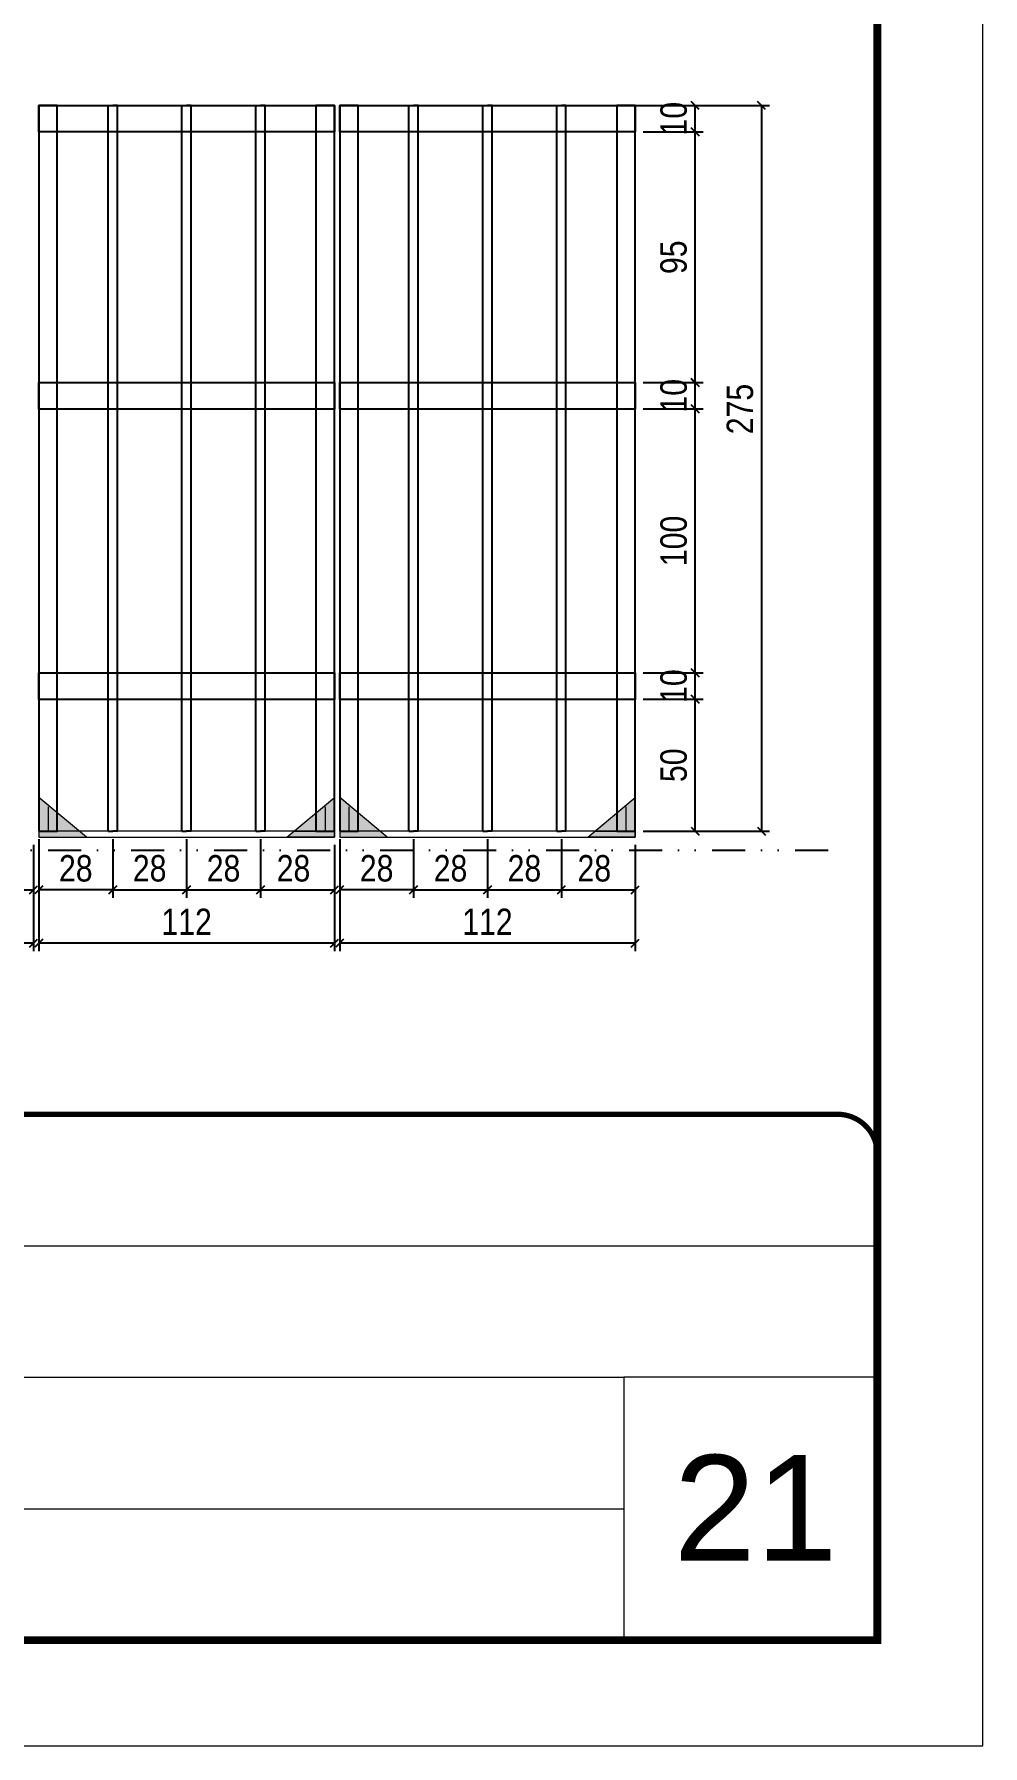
# Model space of a CAD drawing. Extents: x 14400 to 27878, y -21631 to 6985.
# Drawn here: x 15539 to 15898, y 192 to 840 of the extents above; entities that cross this region are included whole.
import ezdxf

# ---------------------------------------------------------------- set-up
doc = ezdxf.new("R2010")
doc.units = 0
for name, pattern in [('CONTINUO', [0]), ('DASHED', [0.75, 0.5, -0.25]), ('DIVIDE2', [0.625, 0.25, -0.125, 0, -0.125, 0, -0.125]), ('HIDDEN', [0.375, 0.25, -0.125])]:
    doc.linetypes.add(name, pattern=pattern)
for name, color, linetype, lineweight in [('CARIMBO', 255, 'Continuous', 9), ('Folhas', 255, 'Continuous', 9), ('Madeira', 126, 'Continuous', 18), ('Sarr 2.2x7', 40, 'Continuous', 9), ('SARRAFO DE PRESSAO', 251, 'DASHED', 9)]:
    doc.layers.add(name, color=color, linetype=linetype, lineweight=lineweight)
for name, color, linetype in [('COTA', 241, 'Continuous'), ('Nível', 160, 'Continuous'), ('SARR_2.2x10', 60, 'Continuous'), ('SARR_3.5x7', 81, 'Continuous'), ('SARR_7x7', 40, 'Continuous')]:
    doc.layers.add(name, color=color, linetype=linetype)
doc.styles.add('ARIAL', font='arial.ttf')
doc.styles.add('COTA TECNICA', font='techl___.ttf', dxfattribs={"height": 10})
doc.dimstyles.new('PAINEL', dxfattribs={"dimtxt": 10, "dimasz": 3, "dimexe": 3, "dimexo": 3, "dimgap": 3, "dimtad": 1, "dimdec": 1, "dimzin": 12, "dimdsep": 46, "dimtxsty": 'COTA TECNICA', "dimblk1": 'OBLIQUE', "dimblk2": 'OBLIQUE', "dimsah": 1, "dimcen": 0.9, "dimclrd": 4, "dimclre": 4, "dimclrt": 240, "dimadec": 1, "dimazin": 3, "dimtfac": 1, "dimtdec": 1, "dimtmove": 0, "dimatfit": 3, "dimfxl": 1, "dimtolj": 1, "dimtzin": 12, "dimarcsym": 0})

# ---------------------------------------------------------------- blocks, each defined once
blk = doc.blocks.new('9999999999')
at = {"color": 30, "linetype": 'CONTINUO'}
for p, q in [((98564.56, 34379.64), (99583.98, 34379.64)), ((98564.56, 34329.83), (99487.98, 34329.83)), ((99583.98, 34329.83), (99487.98, 34329.83)), ((99487.98, 34329.83), (99487.98, 34230.21)), ((98564.56, 34280.02), (99487.98, 34280.02))]:
    blk.add_line(p, q, dxfattribs=at)
at = {"color": 30, "linetype": 'CONTINUO', "const_width": 2}
blk.add_lwpolyline([(99583.98, 34230.21), (99583.98, 34414.45, 0.414214), (99568.98, 34429.45), (98228.98, 34429.45, 0.414214), (98213.98, 34414.45), (98213.98, 34245.21, 0.414214), (98228.98, 34230.21), (99583.98, 34230.21)], format="xyb", dxfattribs=at)
at = {"layer": 'Folhas'}
blk.add_lwpolyline([(98138.98, 34190.21), (99623.98, 34190.21), (99623.98, 35240.21), (98138.98, 35240.21)], close=True, dxfattribs=at)
at = {"layer": 'Folhas', "color": 30, "const_width": 3}
blk.add_lwpolyline([(98213.98, 34230.21), (99583.98, 34230.21), (99583.98, 35200.21), (98213.98, 35200.21)], close=True, dxfattribs=at)
blk = doc.blocks.new('_Oblique')
at = {"color": 0, "linetype": 'ByBlock', "lineweight": -2}
blk.add_line((-0.5, -0.5), (0.5, 0.5), dxfattribs=at)
blk = doc.blocks.new('*D6676')
at = {"layer": 'COTA', "color": 4, "lineweight": -2, "transparency": 16777216}
for p, q in [((15426.77, 520.13), (15426.77, 492.96)), ((15538.77, 520.13), (15538.77, 492.96)), ((15538.77, 495.96), (15426.77, 495.96))]:
    blk.add_line(p, q, dxfattribs=at)
at = {"layer": 'Defpoints', "color": 0, "transparency": 16777216}
for p in [(15426.77, 523.13), (15538.77, 523.13), (15426.77, 495.96)]:
    blk.add_point(p, dxfattribs=at)
at = {"layer": 'COTA', "color": 4, "lineweight": -2, "transparency": 16777216, "xscale": 3, "yscale": 3, "zscale": 3, "rotation": 180}
blk.add_blockref('_Oblique', (15426.77, 495.96), dxfattribs=at)
at = {"layer": 'COTA', "color": 4, "lineweight": -2, "transparency": 16777216, "xscale": 3, "yscale": 3, "zscale": 3}
blk.add_blockref('_Oblique', (15538.77, 495.96), dxfattribs=at)
at = {"layer": 'COTA', "color": 240, "transparency": 16777216, "insert": (15482.77, 504.02), "char_height": 10, "attachment_point": 5, "style": 'COTA TECNICA'}
blk.add_mtext('\\A1;112', dxfattribs=at)
blk = doc.blocks.new('*D6678')
at = {"layer": 'COTA', "color": 4, "lineweight": -2, "transparency": 16777216}
for p, q in [((15510.77, 535.33), (15510.77, 513.13)), ((15538.77, 533.13), (15538.77, 513.13)), ((15510.77, 516.13), (15538.77, 516.13))]:
    blk.add_line(p, q, dxfattribs=at)
at = {"layer": 'Defpoints', "color": 0, "transparency": 16777216}
for p in [(15510.77, 538.33), (15538.77, 536.13), (15538.77, 516.13)]:
    blk.add_point(p, dxfattribs=at)
at = {"layer": 'COTA', "color": 4, "lineweight": -2, "transparency": 16777216, "xscale": 3, "yscale": 3, "zscale": 3, "rotation": 180}
blk.add_blockref('_Oblique', (15510.77, 516.13), dxfattribs=at)
at = {"layer": 'COTA', "color": 4, "lineweight": -2, "transparency": 16777216, "xscale": 3, "yscale": 3, "zscale": 3}
blk.add_blockref('_Oblique', (15538.77, 516.13), dxfattribs=at)
at = {"layer": 'COTA', "color": 240, "transparency": 16777216, "insert": (15523.27, 524.23), "char_height": 10, "attachment_point": 5, "style": 'COTA TECNICA'}
blk.add_mtext('\\A1;28', dxfattribs=at)
blk = doc.blocks.new('*D6686')
at = {"layer": 'COTA', "color": 4, "lineweight": -2, "transparency": 16777216}
for p, q in [((15540.77, 520.13), (15540.77, 492.96)), ((15652.77, 520.13), (15652.77, 492.96)), ((15652.77, 495.96), (15540.77, 495.96))]:
    blk.add_line(p, q, dxfattribs=at)
at = {"layer": 'Defpoints', "color": 0, "transparency": 16777216}
for p in [(15540.77, 523.13), (15652.77, 523.13), (15540.77, 495.96)]:
    blk.add_point(p, dxfattribs=at)
at = {"layer": 'COTA', "color": 4, "lineweight": -2, "transparency": 16777216, "xscale": 3, "yscale": 3, "zscale": 3, "rotation": 180}
blk.add_blockref('_Oblique', (15540.77, 495.96), dxfattribs=at)
at = {"layer": 'COTA', "color": 4, "lineweight": -2, "transparency": 16777216, "xscale": 3, "yscale": 3, "zscale": 3}
blk.add_blockref('_Oblique', (15652.77, 495.96), dxfattribs=at)
at = {"layer": 'COTA', "color": 240, "transparency": 16777216, "insert": (15596.77, 504.02), "char_height": 10, "attachment_point": 5, "style": 'COTA TECNICA'}
blk.add_mtext('\\A1;112', dxfattribs=at)
blk = doc.blocks.new('*D6687')
at = {"layer": 'COTA', "color": 4, "lineweight": -2, "transparency": 16777216}
for p, q in [((15540.77, 535.33), (15540.77, 513.13)), ((15568.77, 535.33), (15568.77, 513.13)), ((15568.77, 516.13), (15540.77, 516.13))]:
    blk.add_line(p, q, dxfattribs=at)
at = {"layer": 'Defpoints', "color": 0, "transparency": 16777216}
for p in [(15540.77, 538.33), (15568.77, 538.33), (15540.77, 516.13)]:
    blk.add_point(p, dxfattribs=at)
at = {"layer": 'COTA', "color": 4, "lineweight": -2, "transparency": 16777216, "xscale": 3, "yscale": 3, "zscale": 3, "rotation": 180}
blk.add_blockref('_Oblique', (15540.77, 516.13), dxfattribs=at)
at = {"layer": 'COTA', "color": 4, "lineweight": -2, "transparency": 16777216, "xscale": 3, "yscale": 3, "zscale": 3}
blk.add_blockref('_Oblique', (15568.77, 516.13), dxfattribs=at)
at = {"layer": 'COTA', "color": 240, "transparency": 16777216, "insert": (15554.77, 524.23), "char_height": 10, "attachment_point": 5, "style": 'COTA TECNICA'}
blk.add_mtext('\\A1;28', dxfattribs=at)
blk = doc.blocks.new('*D6688')
at = {"layer": 'COTA', "color": 4, "lineweight": -2, "transparency": 16777216}
for p, q in [((15624.77, 535.33), (15624.77, 513.13)), ((15652.77, 533.13), (15652.77, 513.13)), ((15624.77, 516.13), (15652.77, 516.13))]:
    blk.add_line(p, q, dxfattribs=at)
at = {"layer": 'Defpoints', "color": 0, "transparency": 16777216}
for p in [(15624.77, 538.33), (15652.77, 536.13), (15652.77, 516.13)]:
    blk.add_point(p, dxfattribs=at)
at = {"layer": 'COTA', "color": 4, "lineweight": -2, "transparency": 16777216, "xscale": 3, "yscale": 3, "zscale": 3, "rotation": 180}
blk.add_blockref('_Oblique', (15624.77, 516.13), dxfattribs=at)
at = {"layer": 'COTA', "color": 4, "lineweight": -2, "transparency": 16777216, "xscale": 3, "yscale": 3, "zscale": 3}
blk.add_blockref('_Oblique', (15652.77, 516.13), dxfattribs=at)
at = {"layer": 'COTA', "color": 240, "transparency": 16777216, "insert": (15637.27, 524.23), "char_height": 10, "attachment_point": 5, "style": 'COTA TECNICA'}
blk.add_mtext('\\A1;28', dxfattribs=at)
blk = doc.blocks.new('*D6689')
at = {"layer": 'COTA', "color": 4, "lineweight": -2, "transparency": 16777216}
for p, q in [((15568.77, 535.33), (15568.77, 513.13)), ((15596.77, 535.33), (15596.77, 513.13)), ((15568.77, 516.13), (15596.77, 516.13))]:
    blk.add_line(p, q, dxfattribs=at)
at = {"layer": 'Defpoints', "color": 0, "transparency": 16777216}
for p in [(15568.77, 538.33), (15596.77, 538.33), (15596.77, 516.13)]:
    blk.add_point(p, dxfattribs=at)
at = {"layer": 'COTA', "color": 4, "lineweight": -2, "transparency": 16777216, "xscale": 3, "yscale": 3, "zscale": 3, "rotation": 180}
blk.add_blockref('_Oblique', (15568.77, 516.13), dxfattribs=at)
at = {"layer": 'COTA', "color": 4, "lineweight": -2, "transparency": 16777216, "xscale": 3, "yscale": 3, "zscale": 3}
blk.add_blockref('_Oblique', (15596.77, 516.13), dxfattribs=at)
at = {"layer": 'COTA', "color": 240, "transparency": 16777216, "insert": (15582.77, 524.23), "char_height": 10, "attachment_point": 5, "style": 'COTA TECNICA'}
blk.add_mtext('\\A1;28', dxfattribs=at)
blk = doc.blocks.new('*D6648')
at = {"layer": 'COTA', "color": 4, "lineweight": -2, "transparency": 16777216}
for p, q in [((15596.77, 535.33), (15596.77, 513.13)), ((15624.77, 535.33), (15624.77, 513.13)), ((15596.77, 516.13), (15624.77, 516.13))]:
    blk.add_line(p, q, dxfattribs=at)
at = {"layer": 'Defpoints', "color": 0, "transparency": 16777216}
for p in [(15596.77, 538.33), (15624.77, 538.33), (15624.77, 516.13)]:
    blk.add_point(p, dxfattribs=at)
at = {"layer": 'COTA', "color": 4, "lineweight": -2, "transparency": 16777216, "xscale": 3, "yscale": 3, "zscale": 3, "rotation": 180}
blk.add_blockref('_Oblique', (15596.77, 516.13), dxfattribs=at)
at = {"layer": 'COTA', "color": 4, "lineweight": -2, "transparency": 16777216, "xscale": 3, "yscale": 3, "zscale": 3}
blk.add_blockref('_Oblique', (15624.77, 516.13), dxfattribs=at)
at = {"layer": 'COTA', "color": 240, "transparency": 16777216, "insert": (15610.77, 524.23), "char_height": 10, "attachment_point": 5, "style": 'COTA TECNICA'}
blk.add_mtext('\\A1;28', dxfattribs=at)
blk = doc.blocks.new('*D6649')
at = {"layer": 'COTA', "color": 4, "lineweight": -2, "transparency": 16777216}
for p, q in [((15654.77, 520.13), (15654.77, 492.96)), ((15766.77, 520.13), (15766.77, 492.96)), ((15766.77, 495.96), (15654.77, 495.96))]:
    blk.add_line(p, q, dxfattribs=at)
at = {"layer": 'Defpoints', "color": 0, "transparency": 16777216}
for p in [(15654.77, 523.13), (15766.77, 523.13), (15654.77, 495.96)]:
    blk.add_point(p, dxfattribs=at)
at = {"layer": 'COTA', "color": 4, "lineweight": -2, "transparency": 16777216, "xscale": 3, "yscale": 3, "zscale": 3, "rotation": 180}
blk.add_blockref('_Oblique', (15654.77, 495.96), dxfattribs=at)
at = {"layer": 'COTA', "color": 4, "lineweight": -2, "transparency": 16777216, "xscale": 3, "yscale": 3, "zscale": 3}
blk.add_blockref('_Oblique', (15766.77, 495.96), dxfattribs=at)
at = {"layer": 'COTA', "color": 240, "transparency": 16777216, "insert": (15710.77, 504.02), "char_height": 10, "attachment_point": 5, "style": 'COTA TECNICA'}
blk.add_mtext('\\A1;112', dxfattribs=at)
blk = doc.blocks.new('*D6650')
at = {"layer": 'COTA', "color": 4, "lineweight": -2, "transparency": 16777216}
for p, q in [((15654.77, 535.33), (15654.77, 513.13)), ((15682.77, 535.33), (15682.77, 513.13)), ((15682.77, 516.13), (15654.77, 516.13))]:
    blk.add_line(p, q, dxfattribs=at)
at = {"layer": 'Defpoints', "color": 0, "transparency": 16777216}
for p in [(15654.77, 538.33), (15682.77, 538.33), (15654.77, 516.13)]:
    blk.add_point(p, dxfattribs=at)
at = {"layer": 'COTA', "color": 4, "lineweight": -2, "transparency": 16777216, "xscale": 3, "yscale": 3, "zscale": 3, "rotation": 180}
blk.add_blockref('_Oblique', (15654.77, 516.13), dxfattribs=at)
at = {"layer": 'COTA', "color": 4, "lineweight": -2, "transparency": 16777216, "xscale": 3, "yscale": 3, "zscale": 3}
blk.add_blockref('_Oblique', (15682.77, 516.13), dxfattribs=at)
at = {"layer": 'COTA', "color": 240, "transparency": 16777216, "insert": (15668.77, 524.23), "char_height": 10, "attachment_point": 5, "style": 'COTA TECNICA'}
blk.add_mtext('\\A1;28', dxfattribs=at)
blk = doc.blocks.new('*D6651')
at = {"layer": 'COTA', "color": 4, "lineweight": -2, "transparency": 16777216}
for p, q in [((15738.77, 535.33), (15738.77, 513.13)), ((15766.77, 533.13), (15766.77, 513.13)), ((15738.77, 516.13), (15766.77, 516.13))]:
    blk.add_line(p, q, dxfattribs=at)
at = {"layer": 'Defpoints', "color": 0, "transparency": 16777216}
for p in [(15738.77, 538.33), (15766.77, 536.13), (15766.77, 516.13)]:
    blk.add_point(p, dxfattribs=at)
at = {"layer": 'COTA', "color": 4, "lineweight": -2, "transparency": 16777216, "xscale": 3, "yscale": 3, "zscale": 3, "rotation": 180}
blk.add_blockref('_Oblique', (15738.77, 516.13), dxfattribs=at)
at = {"layer": 'COTA', "color": 4, "lineweight": -2, "transparency": 16777216, "xscale": 3, "yscale": 3, "zscale": 3}
blk.add_blockref('_Oblique', (15766.77, 516.13), dxfattribs=at)
at = {"layer": 'COTA', "color": 240, "transparency": 16777216, "insert": (15751.27, 524.23), "char_height": 10, "attachment_point": 5, "style": 'COTA TECNICA'}
blk.add_mtext('\\A1;28', dxfattribs=at)
blk = doc.blocks.new('*D6652')
at = {"layer": 'COTA', "color": 4, "lineweight": -2, "transparency": 16777216}
for p, q in [((15682.77, 535.33), (15682.77, 513.13)), ((15710.77, 535.33), (15710.77, 513.13)), ((15682.77, 516.13), (15710.77, 516.13))]:
    blk.add_line(p, q, dxfattribs=at)
at = {"layer": 'Defpoints', "color": 0, "transparency": 16777216}
for p in [(15682.77, 538.33), (15710.77, 538.33), (15710.77, 516.13)]:
    blk.add_point(p, dxfattribs=at)
at = {"layer": 'COTA', "color": 4, "lineweight": -2, "transparency": 16777216, "xscale": 3, "yscale": 3, "zscale": 3, "rotation": 180}
blk.add_blockref('_Oblique', (15682.77, 516.13), dxfattribs=at)
at = {"layer": 'COTA', "color": 4, "lineweight": -2, "transparency": 16777216, "xscale": 3, "yscale": 3, "zscale": 3}
blk.add_blockref('_Oblique', (15710.77, 516.13), dxfattribs=at)
at = {"layer": 'COTA', "color": 240, "transparency": 16777216, "insert": (15696.77, 524.23), "char_height": 10, "attachment_point": 5, "style": 'COTA TECNICA'}
blk.add_mtext('\\A1;28', dxfattribs=at)
blk = doc.blocks.new('*D6653')
at = {"layer": 'COTA', "color": 4, "lineweight": -2, "transparency": 16777216}
for p, q in [((15769.77, 588.33), (15792.47, 588.33)), ((15789.47, 538.33), (15789.47, 588.33)), ((15769.77, 538.33), (15792.47, 538.33))]:
    blk.add_line(p, q, dxfattribs=at)
at = {"layer": 'Defpoints', "color": 0, "transparency": 16777216}
for p in [(15766.77, 588.33), (15789.47, 588.33), (15766.77, 538.33)]:
    blk.add_point(p, dxfattribs=at)
at = {"layer": 'COTA', "color": 4, "lineweight": -2, "transparency": 16777216, "xscale": 3, "yscale": 3, "zscale": 3}
for p, rotation in [((15789.47, 588.33), 90), ((15789.47, 538.33), 270)]:
    blk.add_blockref('_Oblique', p, dxfattribs=dict(at, rotation=rotation))
at = {"layer": 'COTA', "color": 240, "transparency": 16777216, "insert": (15781.36, 563.33), "char_height": 10, "attachment_point": 5, "rotation": 90, "style": 'COTA TECNICA'}
blk.add_mtext('\\A1;50', dxfattribs=at)
blk = doc.blocks.new('*D6654')
at = {"layer": 'COTA', "color": 4, "lineweight": -2, "transparency": 16777216}
for p, q in [((15710.77, 535.33), (15710.77, 513.13)), ((15738.77, 535.33), (15738.77, 513.13)), ((15710.77, 516.13), (15738.77, 516.13))]:
    blk.add_line(p, q, dxfattribs=at)
at = {"layer": 'Defpoints', "color": 0, "transparency": 16777216}
for p in [(15710.77, 538.33), (15738.77, 538.33), (15738.77, 516.13)]:
    blk.add_point(p, dxfattribs=at)
at = {"layer": 'COTA', "color": 4, "lineweight": -2, "transparency": 16777216, "xscale": 3, "yscale": 3, "zscale": 3, "rotation": 180}
blk.add_blockref('_Oblique', (15710.77, 516.13), dxfattribs=at)
at = {"layer": 'COTA', "color": 4, "lineweight": -2, "transparency": 16777216, "xscale": 3, "yscale": 3, "zscale": 3}
blk.add_blockref('_Oblique', (15738.77, 516.13), dxfattribs=at)
at = {"layer": 'COTA', "color": 240, "transparency": 16777216, "insert": (15724.77, 524.23), "char_height": 10, "attachment_point": 5, "style": 'COTA TECNICA'}
blk.add_mtext('\\A1;28', dxfattribs=at)
blk = doc.blocks.new('*D6655')
at = {"layer": 'COTA', "color": 4, "lineweight": -2, "transparency": 16777216}
for p, q in [((15769.77, 598.33), (15792.47, 598.33)), ((15789.47, 588.33), (15789.47, 598.33)), ((15769.77, 588.33), (15792.47, 588.33))]:
    blk.add_line(p, q, dxfattribs=at)
at = {"layer": 'Defpoints', "color": 0, "transparency": 16777216}
for p in [(15766.77, 598.33), (15789.47, 598.33), (15766.77, 588.33)]:
    blk.add_point(p, dxfattribs=at)
at = {"layer": 'COTA', "color": 4, "lineweight": -2, "transparency": 16777216, "xscale": 3, "yscale": 3, "zscale": 3}
for p, rotation in [((15789.47, 598.33), 90), ((15789.47, 588.33), 270)]:
    blk.add_blockref('_Oblique', p, dxfattribs=dict(at, rotation=rotation))
at = {"layer": 'COTA', "color": 240, "transparency": 16777216, "insert": (15781.37, 593.33), "char_height": 10, "attachment_point": 5, "rotation": 90, "style": 'COTA TECNICA'}
blk.add_mtext('\\A1;10', dxfattribs=at)
blk = doc.blocks.new('*D6656')
at = {"layer": 'COTA', "color": 4, "lineweight": -2, "transparency": 16777216}
for p, q in [((15769.77, 698.33), (15792.47, 698.33)), ((15789.47, 598.33), (15789.47, 698.33)), ((15769.77, 598.33), (15792.47, 598.33))]:
    blk.add_line(p, q, dxfattribs=at)
at = {"layer": 'Defpoints', "color": 0, "transparency": 16777216}
for p in [(15766.77, 698.33), (15789.47, 698.33), (15766.77, 598.33)]:
    blk.add_point(p, dxfattribs=at)
at = {"layer": 'COTA', "color": 4, "lineweight": -2, "transparency": 16777216, "xscale": 3, "yscale": 3, "zscale": 3}
for p, rotation in [((15789.47, 698.33), 90), ((15789.47, 598.33), 270)]:
    blk.add_blockref('_Oblique', p, dxfattribs=dict(at, rotation=rotation))
at = {"layer": 'COTA', "color": 240, "transparency": 16777216, "insert": (15781.37, 648.33), "char_height": 10, "attachment_point": 5, "rotation": 90, "style": 'COTA TECNICA'}
blk.add_mtext('\\A1;100', dxfattribs=at)
blk = doc.blocks.new('*D6657')
at = {"layer": 'COTA', "color": 4, "lineweight": -2, "transparency": 16777216}
for p, q in [((15769.77, 708.33), (15792.47, 708.33)), ((15789.47, 698.33), (15789.47, 708.33)), ((15769.77, 698.33), (15792.47, 698.33))]:
    blk.add_line(p, q, dxfattribs=at)
at = {"layer": 'Defpoints', "color": 0, "transparency": 16777216}
for p in [(15766.77, 708.33), (15789.47, 708.33), (15766.77, 698.33)]:
    blk.add_point(p, dxfattribs=at)
at = {"layer": 'COTA', "color": 4, "lineweight": -2, "transparency": 16777216, "xscale": 3, "yscale": 3, "zscale": 3}
for p, rotation in [((15789.47, 708.33), 90), ((15789.47, 698.33), 270)]:
    blk.add_blockref('_Oblique', p, dxfattribs=dict(at, rotation=rotation))
at = {"layer": 'COTA', "color": 240, "transparency": 16777216, "insert": (15781.37, 703.33), "char_height": 10, "attachment_point": 5, "rotation": 90, "style": 'COTA TECNICA'}
blk.add_mtext('\\A1;10', dxfattribs=at)
blk = doc.blocks.new('*D6658')
at = {"layer": 'COTA', "color": 4, "lineweight": -2, "transparency": 16777216}
for p, q in [((15715.52, 813.3), (15817.6, 813.3)), ((15814.6, 813.3), (15814.6, 538.33)), ((15769.77, 538.33), (15817.6, 538.33))]:
    blk.add_line(p, q, dxfattribs=at)
at = {"layer": 'Defpoints', "color": 0, "transparency": 16777216}
for p in [(15712.52, 813.3), (15766.77, 538.33), (15814.6, 538.33)]:
    blk.add_point(p, dxfattribs=at)
at = {"layer": 'COTA', "color": 4, "lineweight": -2, "transparency": 16777216, "xscale": 3, "yscale": 3, "zscale": 3}
for p, rotation in [((15814.6, 813.3), 90), ((15814.6, 538.33), 270)]:
    blk.add_blockref('_Oblique', p, dxfattribs=dict(at, rotation=rotation))
at = {"layer": 'COTA', "color": 240, "transparency": 16777216, "insert": (15806.49, 698.3), "char_height": 10, "attachment_point": 5, "rotation": 90, "style": 'COTA TECNICA'}
blk.add_mtext('\\A1;275', dxfattribs=at)
blk = doc.blocks.new('*D6661')
at = {"layer": 'COTA', "color": 4, "lineweight": -2, "transparency": 16777216}
for p, q in [((15769.77, 813.3), (15792.47, 813.3)), ((15789.47, 803.3), (15789.47, 813.3)), ((15769.77, 803.3), (15792.47, 803.3))]:
    blk.add_line(p, q, dxfattribs=at)
at = {"layer": 'Defpoints', "color": 0, "transparency": 16777216}
for p in [(15766.77, 813.3), (15789.47, 813.3), (15766.77, 803.3)]:
    blk.add_point(p, dxfattribs=at)
at = {"layer": 'COTA', "color": 4, "lineweight": -2, "transparency": 16777216, "xscale": 3, "yscale": 3, "zscale": 3}
for p, rotation in [((15789.47, 813.3), 90), ((15789.47, 803.3), 270)]:
    blk.add_blockref('_Oblique', p, dxfattribs=dict(at, rotation=rotation))
at = {"layer": 'COTA', "color": 240, "transparency": 16777216, "insert": (15781.37, 808.3), "char_height": 10, "attachment_point": 5, "rotation": 90, "style": 'COTA TECNICA'}
blk.add_mtext('\\A1;10', dxfattribs=at)
blk = doc.blocks.new('*D6662')
at = {"layer": 'COTA', "color": 4, "lineweight": -2, "transparency": 16777216}
for p, q in [((15769.77, 803.3), (15792.47, 803.3)), ((15789.47, 708.3), (15789.47, 803.3)), ((15769.77, 708.3), (15792.47, 708.3))]:
    blk.add_line(p, q, dxfattribs=at)
at = {"layer": 'Defpoints', "color": 0, "transparency": 16777216}
for p in [(15766.77, 803.3), (15789.47, 803.3), (15766.77, 708.3)]:
    blk.add_point(p, dxfattribs=at)
at = {"layer": 'COTA', "color": 4, "lineweight": -2, "transparency": 16777216, "xscale": 3, "yscale": 3, "zscale": 3}
for p, rotation in [((15789.47, 803.3), 90), ((15789.47, 708.3), 270)]:
    blk.add_blockref('_Oblique', p, dxfattribs=dict(at, rotation=rotation))
at = {"layer": 'COTA', "color": 240, "transparency": 16777216, "insert": (15781.33, 755.8), "char_height": 10, "attachment_point": 5, "rotation": 90, "style": 'COTA TECNICA'}
blk.add_mtext('\\A1;95', dxfattribs=at)

msp = doc.modelspace()

# ---------------------------------------------------------------- hatches: boundary and pattern name
at = {"layer": 'Madeira'}
h = msp.add_hatch(color=252, dxfattribs=at)
h.dxf.hatch_style = 2
h.paths.add_polyline_path([(15540.77, 551.13), (15540.77, 536.13), (15558.77, 536.13)])
h = msp.add_hatch(color=252, dxfattribs=at)
h.dxf.hatch_style = 2
h.paths.add_polyline_path([(15652.77, 551.13), (15652.77, 536.13), (15634.77, 536.13)])
h = msp.add_hatch(color=252, dxfattribs=at)
h.dxf.hatch_style = 2
h.paths.add_polyline_path([(15654.77, 551.13), (15654.77, 536.13), (15672.77, 536.13)])
h = msp.add_hatch(color=252, dxfattribs=at)
h.dxf.hatch_style = 2
h.paths.add_polyline_path([(15766.77, 551.13), (15766.77, 536.13), (15748.77, 536.13)])

# ---------------------------------------------------------------- linework, layer by layer
at = {"layer": 'Madeira', "color": 1, "linetype": 'HIDDEN'}
for p, q in [((15544.27, 547.63), (15544.27, 538.33)), ((15544.27, 547.63), (15544.27, 538.33)), ((15649.27, 547.63), (15649.27, 538.33)), ((15649.27, 547.63), (15649.27, 538.33)), ((15658.27, 547.63), (15658.27, 538.33)), ((15658.27, 547.63), (15658.27, 538.33)), ((15763.27, 547.63), (15763.27, 538.33)), ((15763.27, 547.63), (15763.27, 538.33)), ((15550.61, 538.33), (15540.77, 538.33)), ((15550.61, 538.33), (15540.77, 538.33)), ((15556.57, 538.33), (15540.77, 538.33)), ((15547.77, 544.13), (15547.77, 538.33)), ((15636.97, 538.33), (15652.77, 538.33)), ((15642.94, 538.33), (15652.77, 538.33)), ((15642.94, 538.33), (15652.77, 538.33)), ((15664.61, 538.33), (15654.77, 538.33)), ((15664.61, 538.33), (15654.77, 538.33)), ((15670.57, 538.33), (15654.77, 538.33)), ((15661.77, 544.13), (15661.77, 538.33)), ((15750.97, 538.33), (15766.77, 538.33)), ((15756.94, 538.33), (15766.77, 538.33)), ((15756.94, 538.33), (15766.77, 538.33))]:
    msp.add_line(p, q, dxfattribs=at)
at = {"layer": 'Madeira'}
for p, q in [((15540.77, 538.33), (15540.77, 536.13)), ((15540.77, 538.33), (15540.77, 536.13)), ((15540.77, 538.33), (15540.77, 536.13)), ((15654.77, 538.33), (15654.77, 536.13)), ((15654.77, 538.33), (15654.77, 536.13)), ((15654.77, 538.33), (15654.77, 536.13))]:
    msp.add_line(p, q, dxfattribs=at)
at = {"layer": 'Madeira', "color": 0}
for points in [[(15540.77, 551.13), (15540.77, 536.13), (15558.77, 536.13), (15540.77, 551.13)], [(15652.77, 551.13), (15652.77, 536.13), (15634.77, 536.13), (15652.77, 551.13)], [(15654.77, 551.13), (15654.77, 536.13), (15672.77, 536.13), (15654.77, 551.13)], [(15766.77, 551.13), (15766.77, 536.13), (15748.77, 536.13), (15766.77, 551.13)]]:
    msp.add_lwpolyline(points, dxfattribs=at)
at = {"layer": 'Nível', "color": 4, "linetype": 'DIVIDE2', "ltscale": 50}
msp.add_line((14474.97, 531.13), (15844.97, 531.13), dxfattribs=at)
at = {"layer": 'Sarr 2.2x7'}
for points in [[(15652.77, 538.33), (15540.77, 538.33), (15540.77, 536.13), (15652.77, 536.13)], [(15766.77, 538.33), (15654.77, 538.33), (15654.77, 536.13), (15766.77, 536.13)]]:
    msp.add_lwpolyline(points, close=True, dxfattribs=at)
at = {"layer": 'SARR_2.2x10'}
for points in [[(15540.77, 813.3), (15652.77, 813.3), (15652.77, 803.3), (15540.77, 803.3)], [(15654.77, 813.3), (15766.77, 813.3), (15766.77, 803.3), (15654.77, 803.3)], [(15540.77, 708.3), (15652.77, 708.3), (15652.77, 698.3), (15540.77, 698.3)], [(15654.77, 708.3), (15766.77, 708.3), (15766.77, 698.3), (15654.77, 698.3)], [(15540.77, 598.3), (15652.77, 598.3), (15652.77, 588.3), (15540.77, 588.3)], [(15654.77, 598.3), (15766.77, 598.3), (15766.77, 588.3), (15654.77, 588.3)]]:
    msp.add_lwpolyline(points, close=True, dxfattribs=at)
at = {"layer": 'SARR_3.5x7'}
for p, q in [((15567.02, 538.33), (15567.02, 813.3)), ((15567.02, 813.3), (15568.77, 813.3)), ((15570.52, 813.3), (15568.77, 813.3)), ((15570.52, 538.33), (15570.52, 813.3)), ((15595.02, 538.33), (15595.02, 813.3)), ((15595.02, 813.3), (15596.77, 813.3)), ((15598.52, 813.3), (15596.77, 813.3)), ((15598.52, 538.33), (15598.52, 813.3)), ((15623.02, 538.33), (15623.02, 813.3)), ((15623.02, 813.3), (15624.77, 813.3)), ((15626.52, 813.3), (15624.77, 813.3)), ((15626.52, 538.33), (15626.52, 813.3)), ((15681.02, 538.33), (15681.02, 813.3)), ((15681.02, 813.3), (15682.77, 813.3)), ((15684.52, 813.3), (15682.77, 813.3)), ((15684.52, 538.33), (15684.52, 813.3)), ((15709.02, 538.33), (15709.02, 813.3)), ((15709.02, 813.3), (15710.77, 813.3)), ((15712.52, 813.3), (15710.77, 813.3)), ((15712.52, 538.33), (15712.52, 813.3)), ((15737.02, 538.33), (15737.02, 813.26)), ((15737.02, 813.26), (15738.77, 813.26)), ((15740.52, 813.26), (15738.77, 813.26)), ((15740.52, 538.33), (15740.52, 813.26)), ((15567.02, 538.33), (15568.77, 538.33)), ((15570.52, 538.33), (15568.77, 538.33)), ((15595.02, 538.33), (15596.77, 538.33)), ((15598.52, 538.33), (15596.77, 538.33)), ((15623.02, 538.33), (15624.77, 538.33)), ((15626.52, 538.33), (15624.77, 538.33)), ((15681.02, 538.33), (15682.77, 538.33)), ((15684.52, 538.33), (15682.77, 538.33)), ((15709.02, 538.33), (15710.77, 538.33)), ((15712.52, 538.33), (15710.77, 538.33)), ((15737.02, 538.33), (15738.77, 538.33)), ((15740.52, 538.33), (15738.77, 538.33))]:
    msp.add_line(p, q, dxfattribs=at)
at = {"layer": 'SARR_7x7'}
for points in [[(15540.77, 538.33), (15547.77, 538.33), (15547.77, 813.3), (15540.77, 813.3)], [(15645.77, 538.33), (15652.77, 538.33), (15652.77, 813.3), (15645.77, 813.3)], [(15654.77, 538.33), (15661.77, 538.33), (15661.77, 813.3), (15654.77, 813.3)], [(15759.77, 538.33), (15766.77, 538.33), (15766.77, 813.26), (15759.77, 813.26)]]:
    msp.add_lwpolyline(points, close=True, dxfattribs=at)

# ---------------------------------------------------------------- block references
at = {"layer": 'SARRAFO DE PRESSAO', "color": 6, "linetype": 'ByBlock'}
msp.add_blockref('9999999999', (-83725.51, -33998.35), dxfattribs=at)

# ---------------------------------------------------------------- texts
at = {"layer": 'CARIMBO', "style": 'ARIAL'}
msp.add_text('21', height=40, dxfattribs=at).set_placement((15781.33, 262))

# ---------------------------------------------------------------- dimensions: what is measured, and where the dimension line sits
at = {"layer": 'COTA'}
for base, p1, p2, picture, middle in [((15814.6, 538.33), (15712.52, 813.3), (15766.77, 538.33), '*D6658', (15814.6, 698.3)), ((15789.47, 813.3), (15766.77, 803.3), (15766.77, 813.3), '*D6661', (15789.47, 808.3)), ((15789.47, 708.33), (15766.77, 698.33), (15766.77, 708.33), '*D6657', (15789.47, 703.33)), ((15789.47, 598.33), (15766.77, 588.33), (15766.77, 598.33), '*D6655', (15789.47, 593.33))]:
    dim = msp.add_linear_dim(base=base, p1=p1, p2=p2, angle=90, dimstyle='PAINEL', override={"dimtmove": 1}, dxfattribs=at)
    dim.commit()
    dim.dimension.update_dxf_attribs({"geometry": picture, "text_midpoint": middle, "dimtype": 160})
for base, p1, p2, angle, picture, middle in [((15789.47, 803.3), (15766.77, 708.3), (15766.77, 803.3), 90, '*D6662', (15781.33, 755.8)), ((15789.47, 698.33), (15766.77, 598.33), (15766.77, 698.33), 90, '*D6656', (15781.37, 648.33)), ((15789.47, 588.33), (15766.77, 538.33), (15766.77, 588.33), 90, '*D6653', (15781.36, 563.33)), ((15540.77, 516.13), (15568.77, 538.33), (15540.77, 538.33), 180, '*D6687', (15554.77, 524.23)), ((15654.77, 516.13), (15682.77, 538.33), (15654.77, 538.33), 180, '*D6650', (15668.77, 524.23)), ((15426.77, 495.96), (15538.77, 523.13), (15426.77, 523.13), 180, '*D6676', (15482.77, 504.02)), ((15540.77, 495.96), (15652.77, 523.13), (15540.77, 523.13), 180, '*D6686', (15596.77, 504.02)), ((15654.77, 495.96), (15766.77, 523.13), (15654.77, 523.13), 180, '*D6649', (15710.77, 504.02))]:
    dim = msp.add_linear_dim(base=base, p1=p1, p2=p2, angle=angle, dimstyle='PAINEL', override={"dimtmove": 1}, dxfattribs=at)
    dim.commit()
    dim.dimension.update_dxf_attribs({"geometry": picture, "text_midpoint": middle})
for base, p1, p2, picture, middle in [((15538.77, 516.13), (15510.77, 538.33), (15538.77, 536.13), '*D6678', (15523.27, 516.13)), ((15652.77, 516.13), (15624.77, 538.33), (15652.77, 536.13), '*D6688', (15637.27, 516.13)), ((15766.77, 516.13), (15738.77, 538.33), (15766.77, 536.13), '*D6651', (15751.27, 516.13))]:
    dim = msp.add_linear_dim(base=base, p1=p1, p2=p2, dimstyle='PAINEL', override={"dimtmove": 1}, dxfattribs=at)
    dim.commit()
    dim.dimension.update_dxf_attribs({"geometry": picture, "text_midpoint": middle, "dimtype": 160})
for base, p1, p2, picture, middle in [((15596.77, 516.13), (15568.77, 538.33), (15596.77, 538.33), '*D6689', (15582.77, 524.23)), ((15624.77, 516.13), (15596.77, 538.33), (15624.77, 538.33), '*D6648', (15610.77, 524.23)), ((15710.77, 516.13), (15682.77, 538.33), (15710.77, 538.33), '*D6652', (15696.77, 524.23)), ((15738.77, 516.13), (15710.77, 538.33), (15738.77, 538.33), '*D6654', (15724.77, 524.23))]:
    dim = msp.add_linear_dim(base=base, p1=p1, p2=p2, dimstyle='PAINEL', override={"dimtmove": 1}, dxfattribs=at)
    dim.commit()
    dim.dimension.update_dxf_attribs({"geometry": picture, "text_midpoint": middle})

doc.saveas('drawing.dxf')
